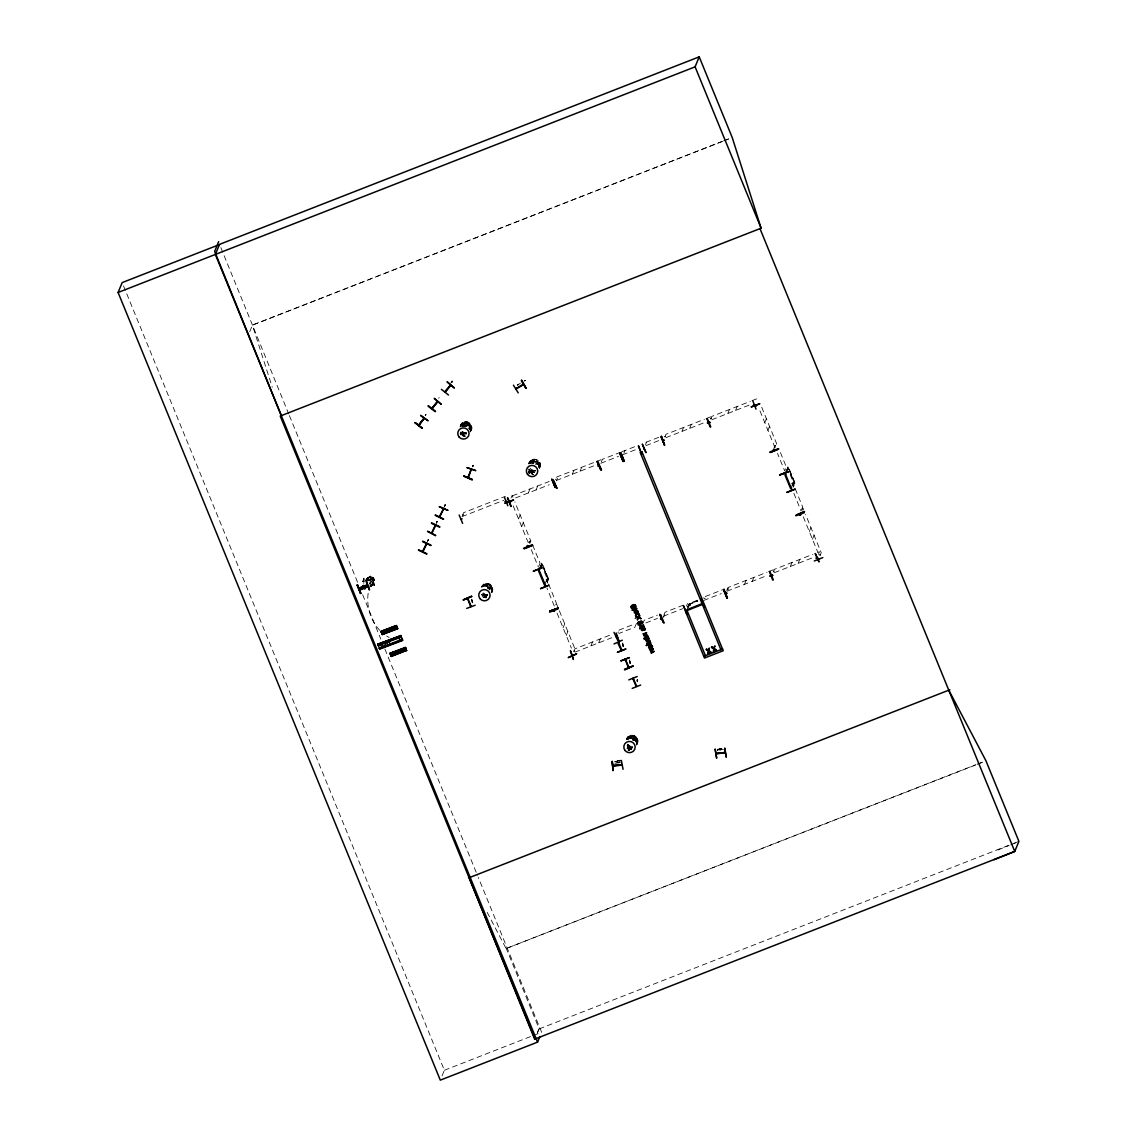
<?xml version="1.0" encoding="UTF-8"?>
<svg xmlns="http://www.w3.org/2000/svg" width="1137" height="1137" viewBox="0 0 1137 1137"><rect width="100%" height="100%" fill="white"/><g stroke="black" fill="none" stroke-linecap="round" stroke-linejoin="round"><path stroke-width="0.75" stroke-dasharray="5 3.75" d="M470.391 426.062L469.325 425.608L470.306 426.233M470.434 431.321L469.325 427.015L470.064 428.365M470.775 428.72L470.462 431.733M471.215 429.104L471.23 427.626M471.315 429.203L470.86 426.219M470.135 431.932C476.886 424.698 462.816 416.54 460.187 426.062M471.713 428.223L471.727 426.716M490.004 587.644L490.786 586.72M490.445 587.872L490.53 587.005M491.582 588.085L491.212 588.355M491.88 591.936L491.795 590.373M492.321 590.856C493.088 585.981 486.934 582.315 483.054 585.37M537.687 463.256L538.597 464.251L539.265 463.072M538.057 463.711L538.142 462.844M538.696 463.896L538.284 462.887M539.393 466.213L539.393 467.691A5.784 5.699 22.4 0 0 529.174 463.356L530.311 462.333M539.478 467.79L539.023 464.806M539.833 466.596L539.848 465.132M635.412 739.078L636.393 739.704L635.498 738.951M636.592 739.249L636.493 740.073M637.402 742.674L637.317 741.111M636.635 744.422C642.149 737.799 629.372 730.778 626.8 738.68A5.685 5.6 22.4 0 1 634.887 736.108A5.713 5.628 22.4 0 1 636.535 744.365A5.685 5.6 22.4 0 0 634.887 736.108A5.713 5.628 22.4 0 0 626.785 738.609M363.755 583.551L363.897 584.176M366.228 579.756L370.364 576.146L373.917 583.025L373.803 584.333L368.132 588.056M697.45 600.151L689.676 603.264C691.282 604.33 688.652 605.893 689.093 604.216M373.505 577.681L371.955 579.145L371.003 577.539L368.388 579.245L367.805 581.362M460.201 426.517L460.599 425.067L460.357 426.02A5.685 5.6 22.4 0 1 468.458 423.447A5.685 5.6 22.4 0 1 470.064 431.762M470.69 426.005L469.524 426.702L469.538 425.465M539.521 468.146C540.302 466.682 540.118 462.119 537.957 462.688M539.933 467.151C543.23 459.817 530.581 455.61 528.804 463.555M636.549 745.218C639.221 739.363 630.424 734.104 626.601 739.334A5.784 5.699 22.4 0 1 636.521 745.176M637.004 744.124L637.786 741.694M369.966 584.56L370.79 581.803L373.092 582.499L370.861 580.851M370.349 580.652L371.259 577.88L370.975 580.851M369.525 583.764L370.264 581.433M363.712 578.562L363.087 581.902L363.712 578.562L364.522 579.685L363.996 578.435L363.215 580.595M363.371 581.789L364.011 579.316M473.006 466.156L473.219 465.36L472.736 466.781M472.523 466.241L472.821 465.488L472.807 466.355M249.728 331.734L252.485 325.011L722.279 141.358M425.423 415.645L426.034 414.394L425.451 414.906M452.412 381.165L451.815 382.544L452.412 381.165L451.787 381.719M471.187 429.587L470.363 431.591A5.685 5.6 22.4 0 0 460.656 425.849L461.693 424.826M436.85 522.622L437.418 521.229L436.992 521.855M444.78 506.178L445.263 504.743L444.993 505.524M472.637 466.753L473.219 465.36M462.461 515.345L463.555 512.702L505.411 496.343M511.053 497.992L512.133 495.348L514.137 500.252M471.954 601.843L471.827 599.398L472.921 602.397L471.727 599.441M528.975 463.512L529.359 462.603M528.335 492.932L529.956 488.981M518.529 518.913L520.163 514.962M539.805 467.08L539.45 468.003A5.699 5.614 22.4 0 0 529.188 463.526M492.193 591.24L491.838 592.164A5.685 5.6 22.4 0 0 482.116 586.422M536.081 489.905L537.702 485.954M521.67 526.602L523.304 522.65M529.373 542.761L530.453 540.118L514.819 501.886M529.814 543.472L530.908 540.842M556.348 480.88L557.443 478.236M572.295 474.271L573.915 470.306M538.981 565.856L540.061 563.227L532.215 544.04M539.464 568.344L542.022 562.872L548.745 579.287L547.096 583.281M539.35 569.58L542.022 562.872M580.041 471.23L581.661 467.279M540.089 569.282L542.065 564.421L544.012 569.111M546.201 579.529L546.57 580.026M546.172 579.33L547.679 579.6L546.371 580.012M544.495 585.1L547.139 578.676L541.34 564.762L542.065 564.464M546.328 581.021L547.792 578.449M547.366 578.889L547.608 579.898L547.224 578.875M546.513 581.76L547.878 578.378L544.651 570.66M547.181 581.902L548.276 579.259M547.281 582.101L548.375 579.429L541.653 563.028M601.359 461.949L602.439 459.32L620.148 452.398M623.886 453.137L624.98 450.508M563.071 627.795L564.705 623.843M566.226 635.498L567.846 631.547M645.489 444.695L646.569 442.066M573.858 651.458L574.938 648.829L611.791 634.418M664.861 436.963L665.955 434.334L704.443 419.283M590.899 645.901L592.533 641.95M681.916 431.406L683.55 427.455M598.645 642.874L600.279 638.923M689.662 428.379L691.296 424.428M710.753 419.027L711.847 416.398L750.335 401.347M442.037 1075.915L444.368 1070.272L126.193 292.451M622.82 642.931L622.692 645.788M636.493 623.275L634.858 627.226L618.869 633.48M487.176 912.357L506.093 948.556L976.001 764.604M727.808 413.47L729.442 409.519M642.604 624.199L644.238 620.248L657.399 615.103M629.656 662.8L629.727 659.872M735.554 410.443L737.188 406.492M636.862 680.438L637.345 679.443M663.923 614.918L665.017 612.289L684.332 604.728M663.482 617.377L664.52 614.833M617.036 762.927L618.045 760.511L615.913 762.245L620.006 762.131M618.5 760.539L620.219 760.497M686.464 606.106L687.544 603.477M687.686 606.831L688.795 604.159L697.052 600.933M687.842 607.201L688.994 604.117M687.032 609.674L689.676 603.264M689.207 605.04L690.159 604.628M688.453 607.314L689.903 603.903L697.763 600.819L688.795 604.159M690.187 605.225L689.747 604.799M764.775 422.637L766.395 418.686M689.619 604.884L690.344 605.097L689.519 605.41M636.649 744.621L637.274 743.058M767.916 430.34L769.55 426.375M774.055 448.149C774.169 444.425 776.457 446.784 775.107 445.605M774.354 448.035L775.406 445.491M537.332 1032.609L538.682 1029.34M537.417 1033.22L539.194 1028.9L506.221 948.272M726.714 590.373L727.808 587.73M727.438 589.932L728.519 587.303L767.02 572.252M785.71 472.082L788.268 466.611L794.99 483.026L793.342 487.02M786.079 471.926L788.268 466.611M786.335 473.006L788.382 467.89M744.493 584.375L746.114 580.424M791.977 483.992L791.636 483.225M792.816 483.751L792.404 483.097L792.83 483.936M752.239 581.348L753.859 577.397M792.873 482.912L793.953 483.481L793.114 483.467M791.395 487.219L793.384 482.415L790.158 474.683M793.256 483.836L792.901 483.083M793.583 482.671L793.669 483.339M792.759 485.485L794.123 482.116L788.311 468.202L787.571 468.501M792.972 487.162L794.507 482.998M773.331 571.996L774.411 569.353L812.912 554.302M801.571 509.589L802.665 506.946L793.512 484.561M801.841 510.612L802.921 507.983L804.925 512.872M790.371 566.425L792.006 562.474M717.49 750.477L719.081 748.913M717.49 750.576L718.115 749.169M809.317 531.533L810.951 527.582M721.284 748.317L720.716 749.78L723.487 749.496M798.131 563.398L799.752 559.447M812.458 539.222L814.092 535.271M818.398 554.373L819.493 551.729L814.547 553.662M820.161 555.382L821.241 552.753L805.593 514.507M371.415 577.951C376.702 587.033 372.339 569.85 372.439 579.856A39.028 32.589 78.8 0 0 370.008 585.47M427.356 542.065L428.095 539.649L428.024 540.516M436.21 523.716L436.949 521.3L436.878 522.167M444.141 507.273L444.88 504.856L444.809 505.723M445.263 504.743L445.022 505.468M428.237 540.26L428.564 539.592L427.938 540.842M362.731 581.163L363.044 581.817M470.547 430.951L471.315 429.658M490.417 587.118L490.175 588.071L491.198 588.284M491.554 592.604L492.321 591.311M636.905 743.982A5.685 5.6 22.4 0 0 633.877 736.591L629.457 736.463L626.274 739.533A5.784 5.699 22.4 0 1 633.877 736.634L637.033 739.718M635.157 739.022L636.663 738.851M365.617 580.268L366.754 578.491M425.11 415.033L425.863 414.593L425.366 415.232M438.498 398.177L439.252 397.737M450.65 383.311L451.815 381.662M793.797 483.268L793.484 482.827M689.107 604.5L689.946 604.045M373.22 577.326L374.016 579.458M461.38 423.803L462.461 422.765M462.034 423.717L460.954 424.769L464.877 422.68M460.513 425.849L462.986 424.129L465.914 423.803M529.998 461.295L531.078 460.258M529.572 462.262C531.818 459.348 536.65 459.504 538.81 462.418M529.7 462.262L532.045 460.528M529.131 463.356L531.533 461.579L534.532 461.295M627.055 738.254L629.528 736.506M626.615 739.334L627.795 738.311M636.478 739.704L635.157 739.448M518.699 384.207L517.747 385.002L520.391 383.197M364.323 580.879L363.144 581.448M364.181 581.22L363.385 581.604M366.484 579.685L370.662 576.9L370.52 576.033L366.711 578.591M370.364 585.527L373.419 583.594L373.718 584.347L370.008 586.678M370.619 585.456L373.419 583.594M366.796 578.577L370.534 576.146M368.928 580.637L371.557 578.932L372.566 581.504L369.951 583.21M374.528 580.268L373.035 581.206L373.121 582.883L370.491 584.589M372.112 578.477L373.519 577.568L374.613 580.325L373.206 581.234M371.373 576.587L370.449 576.161L363.058 580.808L363.996 582.016M524.399 380.781L525.266 380.639L524.569 381.051M468.245 425.977L463.953 424.755L460.087 426.887A5.685 5.586 22.4 0 1 468.16 426.077M530.212 462.318L533.04 461.267M531.15 462.674L529.785 463.342L534.106 462.233L537.929 464.55A5.713 5.628 22.4 0 0 529.87 463.37M538.284 462.773L537.986 463.583M484.447 584.688L481.974 586.422A5.784 5.699 22.4 0 1 491.88 592.249C496.599 585.342 484.135 579.401 481.747 586.763A5.685 5.6 22.4 0 1 489.848 584.191A5.685 5.6 22.4 0 1 491.454 592.491M482.6 586.465C485.527 584.333 490.175 585.541 491.497 588.98M482.6 586.479L483.992 585.782M490.559 587.118L491.113 587.005M627.681 738.297L630.509 737.245M628.59 738.794A5.685 5.6 22.4 0 1 635.995 741.964A5.713 5.628 22.4 0 0 627.34 739.391L630.069 738.197M627.269 739.348L628.619 738.666M371.017 584.56A8.513 1.578 -19.3 0 1 371.771 584.461L373.789 583.75L374.371 585.512L370.491 586.479L371.842 585.825L371.501 584.859A7.291 1.35 -19.3 0 0 370.932 584.901M371.344 585.527A8.513 1.578 -19.3 0 1 372.112 585.427L374.13 584.716M689.775 604.173L688.951 604.33M547.139 578.676L547.878 578.378L543.315 567.477M793.384 482.415L794.123 482.116M997.973 849.922L1009.173 845.459M1010.779 844.819L1015.583 842.915M723.928 140.704L728.888 138.771M722.194 141.542L252.414 325.196L272.24 387.163M723.857 140.889L728.817 138.956M556.334 477.185L594.822 462.148M596.47 461.494L601.402 459.575M706.091 418.643L711.023 416.71M751.983 400.693L756.915 398.774M621.754 451.773L636.919 445.846M645.915 442.321L662.018 436.025M512.375 495.86L549.214 481.463M461.92 516.653L503.776 500.294M556.306 480.51L594.836 465.445M665.927 437.66L704.457 422.594M711.819 419.724L750.349 404.658M600.805 463.271L618.514 456.349M622.408 454.828L636.891 449.158M645.901 445.647L658.778 440.616M515.544 497.935L549.228 484.76M794.99 483.026L787.898 466.753M618.898 630.154L634.887 623.9M768.655 571.613L773.601 569.68M705.267 596.541L724.582 588.994M688.937 604.529L697.194 601.302M645.901 622.92L657.413 618.414M726.898 591.254L767.034 575.564M774.382 572.678L814.575 556.974M663.383 616.24L682.697 608.679M703.632 600.492L721.341 593.571M574.91 652.155L611.805 637.729M630.637 663.354L630.282 662.189M977.649 763.965L984.272 761.378M506.093 948.556L975.901 764.888M977.55 764.249L984.159 761.662M539.194 1028.9L1012.285 843.938M1013.934 843.299L1018.908 841.352M444.368 1070.272L531.746 1036.105M533.395 1035.466L541.638 1032.24L478.307 877.451M664.847 436.437L665.728 436.437L664.96 436.736M555.339 479.587L555.993 479.004M617.917 632.556L618.556 631.973M573.83 650.933L574.711 650.933L573.958 651.231M365.489 580.595L371.842 578.662M365.673 581.078L371.984 579.159M373.917 583.025L373.718 584.347L373.163 583.679M704.371 598.417L705.267 598.176M370.15 585.512L374.03 584.546M463.356 422.992L466.355 422.708L469.126 423.845M462.986 424.129L464.422 423.774M462.077 426.105L466.525 426.176M531.988 460.499L534.973 460.215M538.739 463.91L538.014 463.711M490.417 587.857L491.141 588.071M489.265 589.847L489.72 589.79A5.784 5.699 22.4 0 0 487.503 587.914L488.853 588.596M629.514 736.52L630.964 736.151M721.071 748.8L719.238 749.923L720.56 750.164M617.959 760.61L620.93 760.255M617.846 760.98L614.719 761.619L617.846 761.094M617.391 762.074L620.162 761.747M619.807 762.6L614.89 763.197L620.12 762.685M721.156 748.714L719.053 748.999L723.871 748.601M469.766 425.025L470.746 425.792M463.555 425.735L465.076 425.764M466.667 433.083L462.389 431.861A5.685 5.586 22.4 0 0 466.625 433.012A5.685 5.586 22.4 0 1 461.437 430.681M466.269 434.078L461.977 432.856M465.403 436.139L462.418 435.755M532.173 463.228L533.679 463.256A5.699 5.614 22.4 0 0 532.215 463.271M532.173 463.242L533.694 463.313M535.285 470.576L532.315 470.135L529.941 468.288A5.713 5.628 22.4 0 0 535.271 470.476A5.685 5.6 22.4 0 1 530.013 468.273M530.595 470.363L533.367 471.542L536.351 471.215A5.685 5.6 22.4 0 1 529.6 469.283L530.638 470.334M528.407 469.098A5.699 5.614 22.4 0 0 534.376 472.622A5.784 5.699 22.4 0 1 528.378 468.998L530.14 471.443L534.433 472.665M532.088 474.655L533.594 474.683M490.772 586.678L491.582 587.033M487.688 594.736L484.703 594.296L482.33 592.434M486.423 597.792L483.424 597.394M630.04 738.24L631.575 738.226M630.381 748.572L631.902 748.643A5.784 5.699 22.4 0 1 626.601 746.284L630.381 748.615L627.652 747.407M629.969 749.638L631.504 749.624M363.343 580.694L363.883 582.087M792.517 483.083L792.716 483.936M465.9 423.746L469.737 426.02L470.874 428.791M534.518 461.238L537.289 462.432L539.109 464.82M531.917 471.073L533.352 471.485M532.912 472.58L530.197 471.414M483.865 596.328L486.821 596.826A5.784 5.699 22.4 0 1 481.519 594.452L482.571 595.575M631.561 738.268L634.332 739.448L636.151 741.836M630.836 747.535L626.999 745.261A5.784 5.699 22.4 0 0 632.343 747.521L629.386 747.066L627.013 745.247M629.983 749.596L627.212 748.416M628.093 750.207L629.557 750.619A5.784 5.699 22.4 0 1 628.121 750.136A5.685 5.6 22.4 0 0 629.614 750.406M489.251 587.63L486.48 586.436L483.538 586.834A5.685 5.6 22.4 0 1 490.957 590.046L490.331 588.653M482.529 595.603L486.778 596.754A5.784 5.699 22.4 0 1 481.491 594.509M633.451 737.643L634.759 738.41M632.627 739.661L633.934 740.429A5.685 5.6 22.4 0 0 632.598 739.704A5.784 5.699 22.4 0 1 633.906 740.443M537.247 462.461L538.284 463.512M529.146 470.363L530.183 471.414M528.677 471.343L532.514 473.617A5.685 5.6 22.4 0 1 528.733 471.386A5.713 5.628 22.4 0 0 532.528 473.475M528.236 472.381L529.359 473.433A5.685 5.6 22.4 0 1 528.321 472.381M469.084 423.874L470.192 424.925M468.629 424.968L469.68 426.02M460.911 431.776L462.02 432.827M460.457 432.87L464.294 435.144A5.685 5.6 22.4 0 1 460.528 432.87L461.565 433.922M460.13 433.879A5.685 5.586 22.4 0 0 461.167 434.931A5.685 5.586 22.4 0 1 460.158 433.794L461.096 434.974M489.265 587.587L490.317 588.71M488.811 588.625L489.919 589.677A5.784 5.699 22.4 0 0 487.531 587.857M635.171 737.344L637.416 741.182M627.411 744.266L629.784 746.114L632.769 746.554A5.713 5.628 22.4 0 1 627.496 744.209A5.685 5.6 22.4 0 0 632.712 746.497M546.94 580.012L546.67 579.344M636.706 680.821L637.431 681.816L637.303 679.357L638.411 682.371L637.217 679.4M470.121 424.925L470.945 426.233M468.842 428.038L469.652 429.345M635.768 739.491L636.507 740.784M491.127 586.578L492.321 589.35M490.687 587.673L491.88 590.444M703.675 597.678L703.988 598.403M788.268 468.046L794.081 482.259M761.719 407.245L776.699 443.856L775.064 447.807L758.763 407.941M780.423 452.569L786.307 466.952L784.672 470.917L777.481 453.322M793.839 493.316L801.031 510.897M803.305 516.838L817.659 551.942M629.528 660.355L630.31 662.217L629.443 660.398M548.574 584.034L556.419 603.221L554.785 607.172L546.94 587.985M556.689 604.244L558.693 609.148M559.361 610.782L574.995 649.014M513.185 505.837L528.179 542.491M531.235 549.597L538.426 567.178M557.059 613.099L571.414 648.204M471.571 600.023L472.765 602.852M220.834 247.61L288.727 413.953M289.395 415.602L357.97 583.238M362.675 594.75L380.824 639.122M384.86 648.985L477.639 875.803M123.507 285.884L125.525 290.802M472.651 602.653L472.054 601.999L472.352 602.766M372.41 584.404L372.78 585.37M373.789 583.75L374.371 585.512M637.416 738.752L637.786 740.201M363.47 579.785L363.57 581.22M389.167 637.459A39.028 32.589 78.8 0 1 386.637 636.009M379.687 630.253A39.028 32.589 78.8 0 1 368.189 593.102M539.819 467.136A5.713 5.628 22.4 0 0 536.081 459.462A5.713 5.628 22.4 0 0 528.918 464.052L529.217 462.56A5.685 5.6 22.4 0 1 536.749 459.789A5.685 5.6 22.4 0 1 539.777 467.179M528.89 463.697A5.685 5.6 22.4 0 1 536.337 460.783A5.685 5.6 22.4 0 1 539.364 468.174M534.461 472.423A5.685 5.6 22.4 0 1 528.492 468.899M529.273 463.356A5.685 5.6 22.4 0 1 539.379 467.677M529.828 463.526A5.685 5.6 22.4 0 1 537.787 464.706M538.526 465.985A5.685 5.6 22.4 0 1 538.895 467.406M532.144 463.47A5.685 5.6 22.4 0 1 533.623 463.498M535.058 463.896A5.685 5.6 22.4 0 1 536.337 464.649M533.623 474.456A5.699 5.614 22.4 0 1 532.144 474.427M529.43 473.262A5.699 5.614 22.4 0 1 528.378 472.21M460.584 426.034A5.685 5.6 22.4 0 1 470.292 431.776M465.388 436.025A5.685 5.586 22.4 0 1 462.475 435.599A5.685 5.586 22.4 0 0 465.346 436.125M469.197 427.128A5.685 5.586 22.4 0 1 470.306 429.829M470.434 430.838A5.685 5.586 22.4 0 0 468.16 422.211A5.685 5.586 22.4 0 0 460.343 426.517A5.685 5.586 22.4 0 1 468.131 422.296A5.685 5.586 22.4 0 1 470.391 430.923M466.284 433.837A5.685 5.6 22.4 0 1 461.053 431.605M464.351 434.902A5.685 5.6 22.4 0 1 460.613 432.685M461.224 426.048A5.685 5.586 22.4 0 1 468.117 426.162M469.155 427.214A5.685 5.586 22.4 0 1 470.263 429.914M462.091 426.332A5.685 5.6 22.4 0 1 466.44 426.403M468.757 428.208A5.685 5.6 22.4 0 1 469.496 429.502M482.614 586.536A5.784 5.699 22.4 0 1 491.809 591.965A5.784 5.699 22.4 0 0 481.562 587.516M486.394 597.678A5.685 5.6 22.4 0 1 482.202 596.499M487.674 594.58A5.685 5.6 22.4 0 1 482.443 592.334M487.304 595.49A5.685 5.6 22.4 0 1 482.074 593.258M370.619 585.967A7.291 1.35 -19.3 0 1 371.842 585.825M631.859 748.587A5.685 5.6 22.4 0 1 626.629 746.355M626.672 739.519A5.685 5.6 22.4 0 1 636.777 743.84M631.476 749.525A5.713 5.628 22.4 0 1 626.231 747.279M636.947 744.138A5.784 5.699 22.4 0 0 633.877 736.634A5.685 5.6 22.4 0 0 626.444 739.505M631.93 748.416A5.685 5.6 22.4 0 1 626.7 746.17M626.743 739.334A5.685 5.6 22.4 0 1 636.848 743.655M632.385 747.322A5.685 5.6 22.4 0 1 627.155 745.076M631.433 749.61A5.685 5.6 22.4 0 1 627.24 748.416M632.527 739.874A5.685 5.6 22.4 0 1 633.806 740.642M452 381.165L451.744 381.989L452 381.165M373.377 578.321L373.561 580.282L373.377 578.321M518.188 384.491L517.662 385.173L518.188 384.491M525.351 380.369L524.569 380.724L525.351 380.369M623.346 645.191L622.479 643.371L623.573 646.37L623.318 645.176M623.104 645.816L623.119 646.697L623.104 645.816M630.069 662.843L630.083 663.71L630.069 662.843M711.506 418.203L710.852 418.8L711.506 418.203M463.327 514.819L462.688 515.402L463.327 514.819M529.16 541.766L529.174 542.633L529.16 541.766M774.07 571.172L773.43 571.755L774.07 571.172M728.177 589.108L727.538 589.705L728.177 589.108M819.948 554.387L819.962 555.268L819.948 554.387M718.669 749.496L717.888 749.88L718.669 749.496M533.566 474.626L532.073 474.598A5.685 5.6 22.4 0 0 533.551 474.626M487.276 595.731L484.291 595.291L481.917 593.429A5.784 5.699 22.4 0 0 487.29 595.646M539.066 467.321L538.696 465.815A5.713 5.628 22.4 0 1 538.966 467.264"/><path stroke-width="1.5" d="M362.788 585.91L363.101 586.664M364.607 588.099L364.892 589.051L363.968 588.426M641.396 629.557L641.581 628.789M641.439 629.23L641.538 630.097M621.413 457.23L622.465 456.704M621.967 457.358L621.797 457.017M687.16 610.47L686.265 610.74M396.429 652.752L396.742 651.714M396.571 651.814L397.509 652.78M639.349 615.401L638.696 615.742L639.349 614.904M618.841 642.803C615.856 641.069 622.678 651.799 621.129 650.009M632.812 678.576L633.494 679.059M636.592 686.307L636.251 685.81M467.378 598.389L468.131 598.858M509.561 501.715L510.598 501.943L509.248 501.588M527.525 546.371L527.54 545.533L527.909 546.485M573.02 654.969L571.783 654.528L572.494 655.054M755.75 406.094L755.494 405.326M799.979 514.365L800.306 514.99M817.944 558.48L818.654 559.191L818.029 558.267M635.398 606.902L633.792 607.343M650.378 643.357L648.317 644.722L648.062 643.002M505.155 501.772L505.937 501.246M553.875 483.41L554.6 483.111L553.705 482.983M598.929 465.744L598.133 466.269M617.121 636.237L616.41 636.564M617.476 637.587L616.624 637.303M661.379 618.414L660.711 619.239M707.427 423.106L708.294 422.779M709.943 422.58L709.389 422.609M726.486 592.874L725.818 593.685L726.799 593.216M770.047 575.962L771 575.564M772.691 575.279L771.753 575.336M816.863 558.096L815.897 558.125L817.02 557.912M638.752 615.43L638.61 614.293M522.864 384.462L515.956 388.584M516.155 389.152L516.681 388.285L515.871 388.811M523.631 384.633L522.949 385.088M639.776 625.819L639.761 624.881M645.958 640.6L645.532 639.477L648.886 638.17M708.863 651.487C713.311 655.225 707.271 648.587 708.507 653.647L707.839 653.917L708.337 651.075L705.978 649.497L706.645 649.17C709.275 653.562 709.644 643.414 709.019 650.918L711.307 652.553L709.019 650.918M714.349 649.341C718.797 653.079 712.743 646.441 713.993 651.501L713.311 651.771L713.823 648.943L711.492 647.266L713.823 648.943M713.965 648.36L712.132 647.024L713.937 648.445L715.017 645.901C711.634 648.488 718.101 649.895 716.139 650.662M647.18 643.585L647.564 642.647M636.095 615.145L637.075 614.037M635.086 608.309L633.636 607.925L632.883 609.006M637.374 611.82L636.251 610.64M444.922 391.753L450.693 385.287M645.162 629.329L644.466 630.282M423.063 551.473L426.858 543.514M431.492 533.196L435.414 525.024M431.904 533.281L435.698 525.166M639.733 624.952L637.914 624.725L642.604 622.82L640.344 624.369L640.344 625.648M461.011 518.984L461.793 518.728L460.911 518.955M461.807 519.097L461.053 518.799M505.24 501.73L506.263 501.559M510.499 501.971L509.746 502.298M553.591 483.253L554.287 482.756M553.932 484.604L554.856 484.12M709.971 422.495L709.261 422.765M661.165 618.4L660.426 618.826M770.09 576.033L770.858 575.734M772.492 575.493L771.796 575.151M467.151 467.634L475.806 470.633L467.122 467.719M468.416 477.554L471.215 469.354L467.989 477.384M472.125 479.928L463.839 476.005M472.267 479.572L463.811 476.09L472.338 479.373M539.89 1036.475L537.559 1042.132L440.303 1080.15L118.092 292.479L122.171 282.601L219.441 244.569M218.674 241.584L214.637 251.376L281.351 415.63M420.647 415.446L428.08 420.789L420.662 415.46M418.544 424.982L424.101 418.132L418.913 425.266M419.326 424.868L423.717 419.155M428.038 406.151L435.272 411.722M422.197 428.18L414.991 422.552L422.211 428.152M431.932 408.126L437.375 401.489M432.657 407.998L437.105 402.285M441.383 389.309L448.518 395.036M435.57 411.31L428.379 405.696M450.266 385.756L445.306 391.256M441.156 404.317L434.249 398.334L441.241 404.218M447.253 381.933L454.231 387.845M382.686 630.879L383.809 633.65M377.967 644.452L401.048 636.194L400.778 635.54L377.825 644.309L379.715 649.113L402.697 640.415L400.792 635.555M382.302 634.531L381.023 631.277L396.358 625.478L397.637 628.733L382.302 634.531L381.918 633.565L397.239 627.752L382.06 633.92M383.723 630.481L384.846 633.252M385.287 629.884L386.409 632.669M380.284 643.627L381.975 647.792M422.523 541.61L430.767 545.561M386.665 629.358L387.788 632.144M381.861 642.973L383.539 647.195M379.644 648.673L402.583 640.032L379.445 648.46M431.378 523.262L439.621 527.213M388.214 628.775L389.351 631.547M435.386 514.962L443.586 518.984M384.192 642.092L385.869 646.313M422.651 551.274L426.46 543.6M386.239 641.353L387.93 645.518M439.436 516.482L443.629 508.722L439.848 516.681M388.584 640.472L390.275 644.636M426.844 553.705L418.601 549.754M435.698 535.356L427.512 531.277L435.514 535.726M390.09 653.377L405.326 647.394L406.534 650.392L391.27 656.461L390.105 653.349L405.511 647.763M391.654 652.794L392.777 655.566M406.378 650.108L390.886 655.48L406.449 650.137L391.227 656.163M392.691 652.396L393.814 655.182M394.241 651.814L395.378 654.585M395.633 651.288L396.756 654.059M397.183 650.691L398.305 653.477M459.163 515.033L462.631 523.361M513.441 385.173L518.23 392.862M516.198 388.968L523.645 384.59M521.258 380.54L526.019 388.285L521.684 380.284M504.458 497.352L507.841 505.766M471.741 596.612L463.299 599.952L471.571 596.243M507.443 498.077L510.84 506.477M467.435 598.247L470.732 606.717L470.675 605.751M466.71 608.409L475.195 605.225M467.748 598.375L471.13 606.334M948.784 690.187L985.921 760.724L1018.908 841.352L1014.744 851.442L535.044 1038.991L280.228 416.071L761.108 228.196L695.105 66.841L699.212 56.85L219.512 244.384L215.362 254.461L537.559 1042.132M523.517 548.29L531.988 544.907M551.9 479.146L555.254 487.645L551.758 479.26M532.557 545.22L524.2 548.631M553.278 480.155L557.016 488.441L553.25 480.112M527.412 546.542L527.241 545.831M527.582 545.575L527.952 546.215M553.975 484.93L554.799 484.277M597.124 461.537L600.976 469.766L597.209 461.437M601.544 470.036L597.92 461.707M598.005 465.658L598.602 465.431M600.62 469.894L597.152 461.451M558.281 608.124L549.74 611.194L558.281 608.153M549.64 612.189L558.096 608.849M553.79 610.484L554.486 611.095M554.373 611.365L554.117 610.455L554.06 611.265M619.764 453.109L623.133 461.594L619.75 453.109M624.156 461.196L620.816 452.697L624.227 461.11M685.554 611.521L704.485 658.053L723.217 650.719L641.95 451.787M643.684 448.859L643.741 448.717M641.78 454.288L638.411 445.818L641.794 454.303M570.433 650.861L573.389 659.46L570.504 650.79M661.052 436.963L664.662 445.363L661.251 436.963M661.45 436.366L664.406 444.965L661.535 436.281M572.01 655.509C571.769 653.803 572.153 656.205 572.963 654.599M663.326 440.133L664.079 440.431M663.923 439.905L663.283 440.317M576.53 653.931L568.216 657.612L576.544 653.832M617.817 640.6L614.023 632.343M616.24 636.137L616.865 635.725M616.481 637.487L617.419 637.09M614.023 643.94L622.294 640.188M706.873 418.629L710.184 427.057M617.547 637.388L616.624 637.857M632.911 608.92C629.472 609.034 631.078 603.321 635.228 604.77L635.938 607.215M631.703 607.556L632.442 608.338M707.64 422.808L708.55 422.893M632.712 608.366L632.812 606.405L633.195 607.57M708.436 422.594L707.47 422.992M709.218 422.182L710.071 422.467M619.196 641.552L616.169 632.996M635.711 606.12L635.228 604.77M617.448 652.325L625.947 648.957L617.49 652.24M710.739 426.787L707.186 418.501M636.677 608.338L631.987 610.242L636.905 608.892M618.556 642.362L621.896 650.265M635.313 618.23L639.747 615.842L638.425 617.334L640.884 618.599L638.454 617.249M636.336 616.652L637.004 616.325L636.009 616.183A1.99 1.961 22.4 0 1 635.611 615.359L635.583 615.018M638.042 617.164L637.459 619.722M639.747 615.842L638.582 616.95M639.562 623.545C638.866 622.28 639.79 623.588 637.701 623.062M638.909 621.953L641.041 621.129M625.805 659.83L625.123 659.218M628.832 667.561L625.407 659.105M642.149 621.555L641.879 622.38M639.719 628.676L640.074 627.723L639.761 628.59M632.911 666.154L624.611 669.821L632.897 665.969M643.684 625.435L641.467 626.373M641.566 630.012L641.865 630.538M643.968 626.316L640.856 628.192L644.238 626.8M644.523 628.775L643.656 627.738L644.608 629.074M628.519 667.518L628.136 667.021M645.091 628.889L644.636 627.979M628.434 667.447L625.094 659.446M646.029 633.48L643.229 633.821M647.763 635.441C640.543 634.688 652.212 634.403 644.736 637.672L646.896 635.455L643.983 635.668M644.608 635.199L646.683 632.783L643.187 633.906M648.545 637.345L645.162 638.738L648.317 636.791M628.789 679.883L637.161 676.529M647.877 644.821L646.399 645.475L647.877 644.821A1.649 1.62 22.4 0 1 647.237 643.798L647.223 643.499M633.181 678.107L636.635 686.293M659.787 614.406L663.539 622.735L659.73 614.421M649.952 640.785L646.925 641.851M660.696 614.605L664.107 623.005M650.25 643.968L648.062 644.324M632.215 688.397L640.643 685.057M651.288 644.21L646.427 645.39M652.61 649.398C646.271 654.102 656.888 647.209 649.739 649.909L653.235 648.786L651.16 651.203L654.315 651.444L651.075 653.036C658.053 650.137 645.546 652.396 653.42 651.544M752.722 400.636L756.02 409.149M636.208 686.464L632.854 678.562M753.533 404.857L754.272 404.8M754.442 404.943L753.703 405.284M754.115 404.63L753.533 405.426M653.405 649.383L649.497 649.326M755.465 405.554L755.778 406.307L755.892 405.497M612.26 761.506L613.028 770.531L612.203 761.52M613.141 765.585L621.854 764.746M622.01 764.59L613.767 765.499M613.781 766.139L612.985 766.196L613.838 765.656M621.356 760.411L623.062 769.308M621.172 764.604L621.967 765.102L613.141 766.182M769.763 452.014L778.205 448.731M770.431 452.469L778.802 448.959L770.445 452.355M773.487 449.371L774.155 450.224M723.587 590.018L727.055 598.332M723.999 589.35L727.453 597.749M725.903 593.088L726.756 593.329M706.645 649.17L708.45 650.591M703.86 656.291L722.606 648.971M788.168 471.869L779.612 474.939L788.168 471.898M705.452 655.779L687.203 610.882L685.497 611.649M720.915 649.739L640.245 452.554L641.893 451.915M786.79 492.449L795.275 489.095L786.804 492.349M769.436 571.584L772.691 580.055M770.374 576.189L771.128 575.848M795.9 515.8L804.356 512.673M771.924 575.763L772.648 575.436M773.288 579.813L769.848 571.428M800.732 514.834L800.235 515.132M715.145 749.255L716.665 758.18L715.187 749.24M724.71 748.302L726.23 757.228L724.837 748.274M725.292 752.793L716.139 753.533L725.065 752.41M818.029 558.452L818.739 558.835M822.804 557.585L814.319 560.982M637.416 619.807L638.298 617.803L640.884 618.599M634.844 611.322L635 612.559L636.464 612.53M418.416 550.152L426.659 554.074M443.43 519.311L435.201 515.331M785.681 474.442L785.255 473.617M773.473 449.669L773.785 450.323M774.084 450.209L773.743 449.357M648.929 646.001L648.715 646.356A1.45 1.421 22.4 0 0 648.63 647.209L648.857 647.934A1.435 1.407 22.4 0 0 649.597 648.516L649.952 648.516M637.615 612.545L637.829 612.189A1.435 1.407 22.4 0 0 637.956 611.265L636.208 610.029M634.986 611.152L634.801 612.132M637.317 611.919L636.422 612.616M432.131 408.595L437.631 401.731M445.263 392.208L450.622 385.358M454.146 387.944L447.239 381.961M647.536 642.732L649.668 641.765L650.833 642.931M648.9 646.086L650.662 645.176L652.069 645.93M539.407 570.873L545.234 584.802L544.495 585.1L538.682 571.172L539.009 569.893M651.771 648.019L652.24 647.422A1.435 1.407 22.4 0 0 652.368 646.484L652.254 646.157M387.618 629.87L387.589 630.964M387.603 630.936L388.698 630.339L387.603 629.898M636.962 612.331L637.374 611.123M649.582 646.214L649.412 647.792M641.68 628.704L643.641 629.372M646.058 633.394L643.94 635.739M634.744 610.612L636.251 609.944M616.979 636.294L616.282 636.507M526.019 388.285L521.656 380.298M648.204 642.917L649.739 642.405L650.35 643.443M651.402 647.479L649.994 648.005M650.833 647.834L651.672 646.143L649.54 646.299M635.142 611.081L636.294 610.555M644.707 630.097L642.405 629.017M641.851 628.562L642.689 628.406M634.83 607.769L635.157 606.035M357.16 585.086L360.585 593.486L357.615 584.915M360.6 593.471L357.189 585.072M360.941 593.343L357.501 584.944M726.998 597.92L723.644 589.492M791.48 488.526L790.741 488.825L784.928 474.911L785.667 474.612L791.793 489.606M701.458 604.799L687.331 610.413L687.032 609.674L701.032 604.088L702.723 604.728M993.923 859.714L1014.744 851.442L759.942 228.537L761.065 228.082L732.2 137.478L699.212 56.85M695.105 66.841L118.092 292.479M366.185 581.547L369.497 590.004L366.54 581.419M358.951 588.17L367.407 584.873L358.965 588.199M359.121 588.554L367.564 585.242M359.136 588.639L367.592 585.342M359.576 589.677L368.004 586.337M359.718 590.018L368.161 586.72M630.722 606.604L635.185 604.856M631.476 606.987L632.812 606.405M638.752 621.569L637.672 623.147M639.108 622.593L641.78 622.181M643.457 624.881L641.069 625.847M644.935 638.184L648.289 636.862M649.113 638.724L646.47 640.586M649.724 640.216L646.996 641.24L646.498 640.501M632.925 666.026L624.455 669.281M949.907 689.747L469.084 877.736L534.646 1039.133M532.684 545.376L524.185 548.73M779.612 474.939L788.126 471.613M549.74 611.194L558.21 607.925M471.599 596.271L463.256 599.824M381.179 631.66L396.458 625.663L381.208 631.717L396.728 626.43M381.265 631.902L396.671 626.203M396.856 626.601L397.197 627.468M381.904 633.551L397.339 627.922M382.018 633.721L397.453 628.292M382.274 634.474L397.566 628.519M377.839 644.338L400.935 635.81L377.797 644.238M378.28 645.39L401.361 637.004M378.124 645.049L401.262 636.621M402.256 639.236L379.374 648.275M379.488 648.559L402.455 639.818M390.133 653.576L405.497 647.834M390.233 653.818L405.639 648.118L406.151 649.383M405.71 648.388L390.361 654.116L389.991 653.221M390.957 655.637L406.307 649.838M390.886 655.48L406.534 650.392M651.103 648.332L650.279 648.602M396.443 652.723L397.239 652.951M397.055 653.022L397.623 652.098M648.914 641.936L650.208 642.007M613.042 770.531L612.331 761.435M647.479 641.723L646.001 640.515M650.691 648.46L649.923 648.602M637.232 613.397L639.022 614.079M640.287 625.378L641.097 625.776M363.343 585.583L363.129 586.749M717.22 753.646L724.269 752.936M641.254 621.172L642.121 621.641M637.615 613.34L638.823 613.809M644.153 630.282L643.101 629.514M637.843 613.966L638.582 614.378M800.306 514.336L800.32 515.203M431.591 522.835L439.82 526.786M422.737 541.184L430.98 545.149M414.948 422.651L422.097 428.322M641.964 629.543L642.547 630.594M635.981 616.268L635.583 615.43M636.336 615.856L636.123 615.06M634.347 611.052A1.45 1.421 22.4 0 0 634.219 611.99L634.474 612.63A1.435 1.407 22.4 0 0 635.228 613.213M639.889 626.046L639.719 625.179M633.764 607.414L633.309 606.206L635.128 606.12M545.149 584.901L545.547 585.868M507.869 497.907L511.181 506.349M403.862 648.175L404.971 650.975M394.894 626.245L396.003 629.059M398.59 636.692L400.252 640.913M406.207 649.682L406.577 650.62M405.326 647.408L405.696 648.346M397.239 627.766L397.609 628.69M381.037 631.305L381.407 632.229M637.914 611.351A1.435 1.407 22.4 0 1 637.8 612.274M652.325 646.569A1.435 1.407 22.4 0 1 652.212 647.493M439.365 506.69L447.765 510.328L439.365 506.69M505.112 503.165L513.611 499.967L505.055 503.179M533.409 571.129L541.866 567.846L533.381 571.2M540.558 588.625L548.929 585.228L540.572 588.639M642.405 444.254L646.001 452.668L642.348 444.354M620.987 660.824L629.472 657.57L620.958 660.867M643.812 638.511L644.622 638.994L643.812 638.511M751.358 406.904L759.857 403.706L751.301 406.904M683.394 605.666L686.975 614.065L683.365 605.666M700.989 598.773L704.371 607.257L700.989 598.787M804.47 511.565L796.071 515.16L804.47 511.579M815.3 553.605L819.052 561.934L815.328 553.648M527.497 474.371A5.713 5.628 22.4 0 0 537.289 473.262A5.713 5.628 22.4 0 0 531.334 465.417A5.713 5.628 22.4 0 0 527.497 474.371M458.907 436.821A5.685 5.586 22.4 0 0 468.643 435.727A5.685 5.586 22.4 0 0 462.731 427.924A5.685 5.586 22.4 0 0 458.907 436.821M479.885 598.545A5.685 5.6 22.4 0 0 489.649 597.451A5.685 5.6 22.4 0 0 483.708 589.634A5.685 5.6 22.4 0 0 479.885 598.545M624.952 750.392A5.713 5.628 22.4 0 0 634.744 749.283A5.713 5.628 22.4 0 0 628.789 741.438A5.713 5.628 22.4 0 0 624.952 750.392"/></g></svg>
